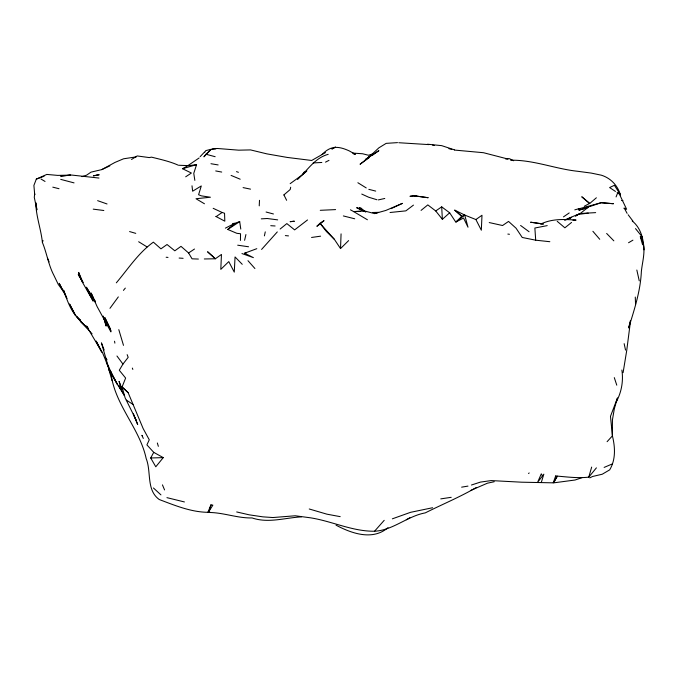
<?xml version="1.0" encoding="UTF-8"?>
<svg xmlns="http://www.w3.org/2000/svg" width="678" height="678" viewBox="0 0 678 678"><rect width="100%" height="100%" fill="white"/><g stroke="black" fill="none" stroke-linecap="round" stroke-linejoin="round"><path stroke-width="1.02" d="M612.336 435.251L612.454 419.741L614.353 408.639L617.489 397.918L610.471 416.351L612.463 436.081C615.175 447.294 615.861 459.582 609.683 469.854L602.242 474.227L592.555 476.49L589.758 477.88M240.427 240.444L240.554 233.757L236.859 233.317L227.766 229.461L234.842 223.325L239.69 221.613L240.783 229.071M348.619 240.597L340.534 248.58L341.068 233.876M259.233 205.858L259.496 200.315M623.099 372.646L626.735 350.441L630.548 320.728M67.029 298.642L59.181 283.277L63.444 291.54L58.283 284.446L53.808 275.158C48.401 264.81 46.833 253.123 42.4 242.461C41.112 229.613 36.18 216.731 35.807 203.502M264.395 235.876L265.267 231.868M290.684 187.238L290.184 189.526L283.853 194.942M188.526 165.695L196.569 164.644L193.764 173.356L194.84 180.373M244.597 240.309L245.928 234.554M630.387 320.753L628.659 327.957C634.422 309.346 640.464 291.048 641.363 271.514C642.515 259.852 647.1 247.58 640.32 236.707L642.219 236.893L635.515 228.605M301.43 516.882C284.93 517.755 268.454 523.501 252.063 517.941C237.732 518.289 224.198 512.797 209.926 512.492L209.222 510.924L212.858 505.135L210.951 504.864L209.222 510.924L207.9 512.314C190.933 512.102 174.771 505.398 159.211 499.508C146.075 489.965 151.508 471.896 146.177 458.531C139.812 428.945 116.362 406.546 111.395 376.383M471.447 485.024L480.431 482.1L491.177 480.583L521.594 482.194L553.231 482.838L555.672 475.964C566.655 476.871 577.741 478.414 588.767 477.143L591.665 467.083M42.4 242.461L43.011 240.478M541.307 482.422L543.841 474.176L537.552 482.405L541.298 473.837L542.341 475.702M98.98 178.043L71.58 175.051L60.579 176.085L70.597 175.119L57.672 175.399L46.807 174.424L36.324 179.102L33.9 185.416L34.714 194.764L34.671 193.798L34.29 197.366L36.883 209.833L36.493 206.807M616.073 196.925L617.548 193.222M210.951 504.864L207.9 512.314L209.926 512.492M616.285 401.876C621.523 392.121 623.531 380.985 621.879 370.027M153.72 452.345L163.262 457.616L155.787 466.786L150.711 457.981L153.72 452.345L146.914 444.895L149.262 439.785L143.143 428.538L128.117 392.63L122.074 386.969L125.625 378.061L119.277 370.247L122.955 364.078L128.184 357.348L127.15 354.645M553.231 482.838L557.502 476.202M204.815 152.135L205.79 150.601L213.062 148.829L217.426 148.482L238.698 150.169L250.538 149.914L266.852 153.864L287.235 157.432L311.702 160.474L325.499 152.584M304.371 171.856L302.532 174.687L290.159 183.662M109.963 308.321L118.328 296.896M588.767 477.143L596.411 467.845M116.328 282.828C128.142 268.861 138.32 252.936 153.372 242.156L160.949 248.834L167.042 244.521L174.822 250.801L180.992 246.351L188.594 252.979L192.043 258.818L198.383 259.055M206.002 154.245L203.909 156.847L210.909 149.575L206.002 154.245L215.163 156.711M123.43 290.379L125.328 288.099M261.581 249.436L277.294 231.918M236.69 511.949L249.25 514.839L262.928 516.856L272.903 517.543L295.218 515.772L310.405 517.806C332.034 521.17 352.323 531.476 374.544 531.23L384.206 520.331M328.194 154.33C314.617 157.982 307.32 170.636 297.489 179.509M607.098 441.692L612.429 435.844M200.146 156.652L204.459 152.118M528.552 473.549L529.171 472.939M421.072 210.392L427.81 204.9L435.717 210.951L442.378 219.316L449.658 212.799L455.769 222.07L463.566 218.045L467.998 227.215L464.727 215.07L454.853 210.155L461.743 216.333L464.727 215.07L475.897 219.553L481.329 230.198L481.99 215.257L475.897 219.553M306.88 170.873L302.532 174.687L306.49 171.237M322.118 154.457C330.745 145.397 338.5 146.033 349.178 150.863L355.382 154.364L353.467 153.872M589.707 203.485L581.91 196.891L589.707 203.485L596.377 197.781M280.141 229.028L286.845 223.587L294.625 229.884L307.524 219.952M571.546 222.435L564.876 227.808L557.206 221.316M586.801 208.332L580.232 213.519L595.657 212.621M413.453 205.112L405.876 210.858L390.036 212.502M372.205 154.813L365.273 159.644L373.231 153.914L368.196 157.788L378.858 147.855L386.172 143.363L397.494 142.626M188.018 165.551L199.112 157.974M369.425 157.423L360.052 164.262L371.663 155.211L378.892 150.643L372.002 155.576M464.727 215.07L455.989 221.969L461.743 216.333L454.718 210.155M216.129 216.621L222.113 212.468L224.537 213.231L224.816 221.181L215.816 216.401M388.011 527.645C372.705 540.849 351.729 533.527 336.034 525.162M563.46 216.892L569.215 212.934M435.717 210.951L441.692 206.858L449.658 212.799M188.594 252.979L194.493 249.029M185.687 176.814L191.391 173.034L182.543 168.72L187.009 166.22M227.766 229.461L239.69 221.613M131.515 159.491L137.193 155.948L149.262 157.584L151.499 157.143C160.533 159.398 169.534 161.33 178.17 165.135M575.503 216.104L579.614 213.646L575.741 215.858M628.548 242.741L632.921 240.156M374.544 531.23C393.096 530.289 407.215 516.17 425.284 512.873C442.175 504.398 459.709 497.152 476.092 487.651M406.266 519.755L409.885 517.704M332.186 148.872L335.474 147.05L331.915 149.024M81.987 176.636L86.547 175.195L91.022 172.136L101.768 169.61L114.98 162.423L123.582 158.788L136.286 156.872M584.258 206.273L589.275 203.62M325.525 162.135L328.983 160.372M225.393 228.139L234.842 223.325L232.554 223.503M101.768 169.61L109.861 165.856M391.053 208.646L402.427 203.366L385.79 210.46L374.502 213.595L364.586 210.977L353.619 211.578L350.433 209.799M470.913 490.338L487.474 483.177L494.237 481.736M604.123 467.413L612.454 463.879M579.224 208.629L574.791 209.858M564.782 219.892L577.588 214.519L588.199 213.112M241.953 253.547L253.386 257.64L244.597 253.216L256.801 248.682M36.324 179.102L44.062 176.272M392.367 518.823L410.571 512.322L432.606 507.737M589.979 206.502L601.132 202.705L613.344 203.722L601.132 202.705L578.368 208.977L580.453 208.917M581.987 477.693L575.054 480.016L553.85 482.829L556.63 476.905L555.672 475.964M540.781 224.045C551.951 218.63 564.104 219.214 576.08 220.096L572.918 220.189M374.502 213.595L378.646 212.35L372.629 212.494M372.917 153.898L368.434 155.245L362.561 153.753L352.628 153.084M182.543 168.72L196.569 164.644M564.715 220.104L568.461 219.087M244.597 253.216L246.478 252.733M585.216 207.714L589.029 206.748M378.358 199.908L384.782 198.468M547.222 225.613L534.866 228.02L535.705 240.19L549.833 241.707M461.625 487.16L467.964 486.101M623.879 208.205L626.641 209.29L618.887 193.052L620.472 194.772L617.133 192.552M440.768 498.881L451.209 497.321M311.558 237.461L320.592 236.173M505.712 159.025L509.373 158.644L513.678 160.754M212.417 149.177L215.757 148.855M261.284 218.858L267.234 218.502L277.675 219.875M313.16 162.923L321.83 162.474M320.262 210.307L335.593 209.604M360.62 211.324L353.619 211.578L367.408 219.765M150.711 457.981L163.262 457.616M204.315 258.971L215.35 258.776L221.46 254.445L220.799 269.378L228.774 261.598L234.274 272.098L235.054 256.945L242.249 264.318M178.924 165.271L188.382 165.627M621.557 200.493L622.921 200.578M270.759 225.698L275.099 225.977M179.119 258.055L183.102 258.318M454.413 150.058L483.499 152.711L507.941 159.042M428.852 144.609L398.791 142.727M510.602 160.203C533.637 159.839 555.07 168.864 577.698 171.288L591.233 173.085L601.284 175.178C610.709 178.051 617.819 185.603 620.463 195.069M93.233 209.146L103.836 210.502M166.152 257.25L168 257.42M60.757 179.39L74.046 182.882M285.353 235.588L288.481 235.893M427.496 144.211L441.675 145.643L454.362 149.813M507.847 234.079L509.458 234.266M248.538 246.767L237.698 245.19M542.925 223.91L530.586 222.206L543.434 224.121M432.615 145.194L434.496 145.482M210.951 163.72L218.138 164.932M340.195 516.644L326.864 514.161L309.244 508.992M215.714 170.941L221.706 172.059M535.705 240.19L522.23 237.47L516.06 228.206L508.542 221.426L502.567 225.52L489.219 222.562M243.088 187.603L250.521 189.145M166.932 497.652L184.433 501.949M343.348 215.935L354.704 218.782M52.799 187.153L59.011 188.721M368.824 189.34L375.705 191.094M448.878 148.668L451.768 149.414M266.09 212.019L273.437 213.977M129.583 231.562L135.761 233.368M377.002 199.764L368.637 197.213L361.764 194.069M236.495 171.636L238.427 172.297M97.64 200.663L107.039 203.968M231.079 175.407L240.198 179.212M364.628 211.189L356.662 207.68L363.9 211.29L359.069 207.739L365.773 212.095M213.172 208.316L222.113 212.468M128.117 392.63L122.074 386.969L125.099 397.817L136.566 420.919M204.451 203.773L195.993 198.739L210.409 197.23L201.315 195.849L198.595 194.739L201.29 185.933L192.637 191.213L192.001 185.806M40.994 179.017L45.036 181.45M138.651 241.741L147.041 246.919M357.865 182.729L366.23 187.925M126.337 400.096L132.981 404.402M615.463 191.442L609.615 187.552L614.412 185.297L620.472 194.772M520.594 225.469L529.086 231.749M207.519 251.843L215.35 258.776L207.892 251.894M364.162 211.078L360.552 207.875L364.332 211.299M153.431 487.982L160.94 494.881M334.356 239.326L326.449 231.545L320.397 223.791L324.033 220.63L320.296 222.96L316.855 226.308L320.397 223.791L334.356 239.326L340.534 248.58M606.649 233.461L613.844 240.843M632.227 220.969C640.93 227.935 643.558 239.215 644.024 249.851M247.97 260.691L254.92 268.522M592.886 231.291L599.742 239.283M92.081 333.83L80.445 321.236L88.047 328.576L80.648 321.575L76.292 316.168L80.699 320.431C71.114 312.999 67.52 300.998 63.52 290.099L66.639 297.693M92.233 296.625L93.242 297.837M628.159 214.765L632.888 221.053M116.955 356.009L122.955 364.078M88.386 328.533L86.513 325.999L101.954 352.246L96.14 341.051L101.581 351.67M106.921 359.899L105.31 357.459L106.734 359.62M83.03 282.251L78.258 274.488L83.013 282.599M91.733 296.015L86.352 287.201L95.31 302.125L91.106 292.998L97.09 306.549L110.912 331.881M94.276 299.583L95.31 301.329M86.733 288.955L88.411 292.099M624.319 208.138L627.091 213.358M88.894 292.998L93.2 301.134L81.843 281.209L78.631 272.395L81.818 279.819M120.692 388.519L124.311 395.41L117.37 384.307L110.141 370.264L112.404 375.909L117.574 384.646L111.701 374.12L112.404 375.909L107.438 363.755L101.429 342.873L104.166 350.001M283.946 194.95L286.625 200.29M118.752 385.299L120.514 388.85L119.32 385.994M110.412 329.016L104.895 317.702L111.167 331.084M143.304 438.429L141.931 435.327L142.16 435.835M47.553 258.276L49.096 261.886M162.449 484.872L164.559 489.931M108.658 367.696L102.319 352.196M132.337 368.078L132.837 369.425M123.489 345.356L118.803 329.661M121.989 389.494L119.04 381.367L121.404 387.918M614.293 377.621L616.777 385.172M106.277 361.891L110.946 374.383L108.836 369.417L112.065 380.595M157.338 442.997L158.347 446.336M103.2 316.05L106.175 326.076L103.742 317.44M640.32 236.707L642.6 244.8M636.837 270.03L639.261 280.887M624.15 343.653L625.531 350.077M114.54 341.22L114.87 343.136M35.976 202.773L36.231 204.79M441.692 206.858L442.378 219.316M635.278 297.066L635.549 304.1M570.266 218.036L569.613 218.384L571.605 217.341L570.266 218.036M585.792 208.095L578.868 210.188L588.14 207.544L585.792 208.095M96.81 175.161L93.361 175.839L99.191 174.763L96.81 175.161M294.227 221.223L290.252 221.681L294.227 221.223M414.131 195.789L409.97 196.323L416.597 195.527L414.131 195.789L428.038 197.705L414.131 195.789M75.538 315.558L69.631 304.142L75.538 315.558M137.371 423.538L133.337 413.911L137.668 424.564L137.371 423.538"/></g></svg>
